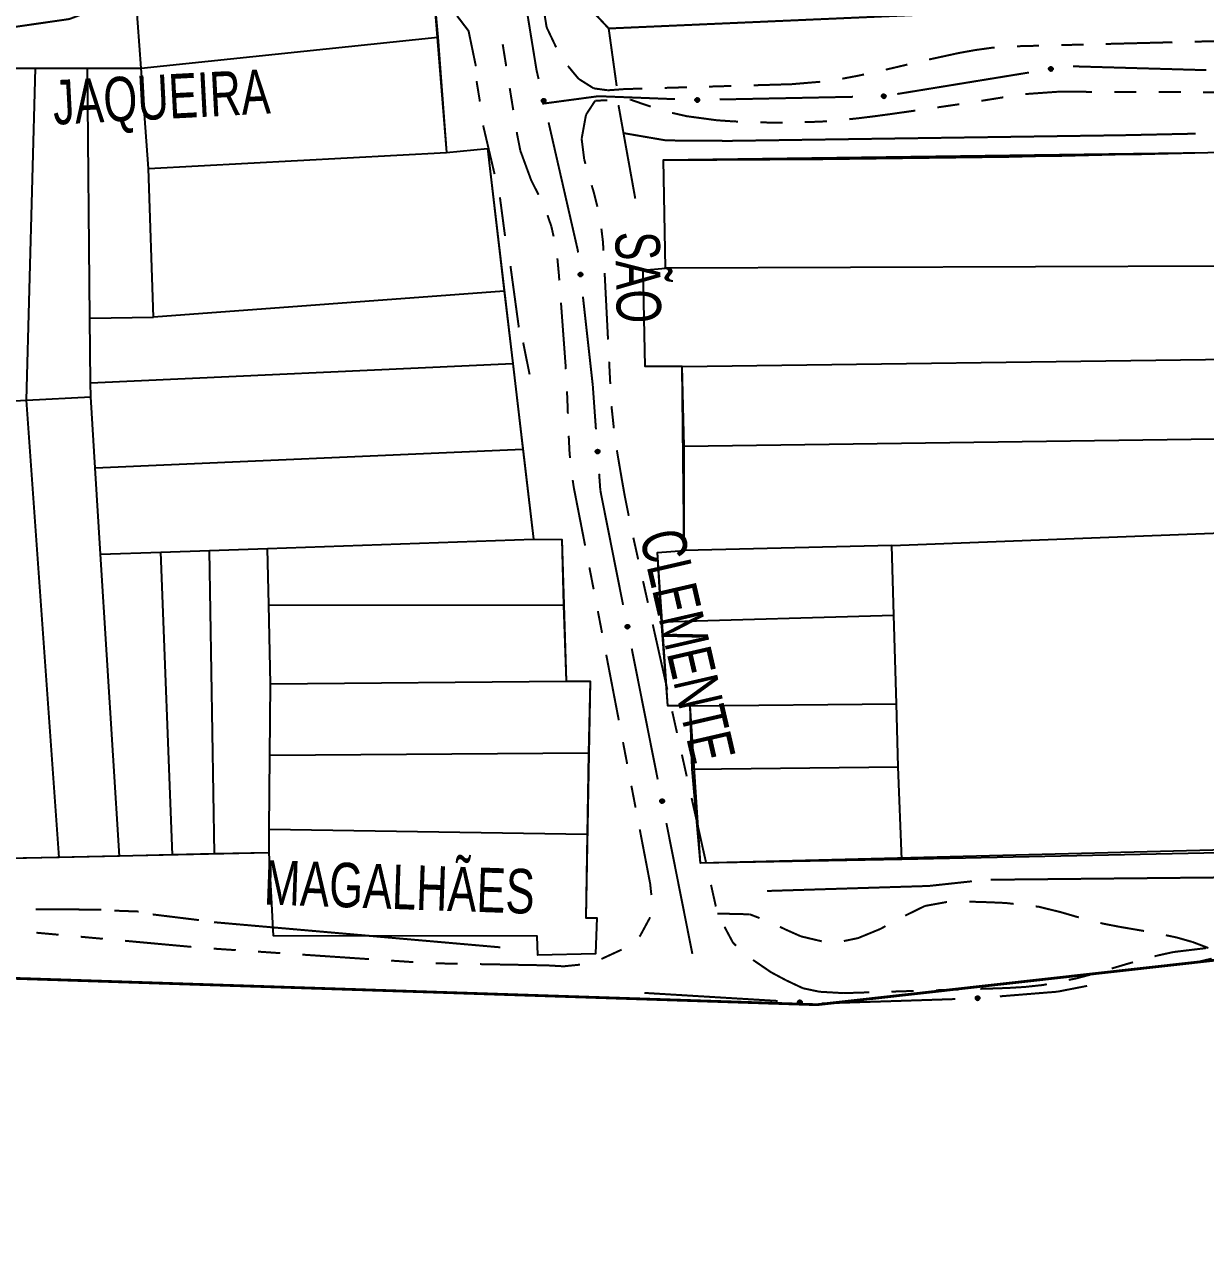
# Model space of a CAD drawing. Extents: x 203614 to 206284, y 4847494 to 4848495.
# Drawn here: x 204149.9 to 204256, y 4847519.5 to 4847630.7 of the extents above; entities that cross this region are included whole.
import ezdxf

# ---------------------------------------------------------------- set-up
doc = ezdxf.new("R2010")
doc.units = 0
doc.header["$LTSCALE"] = 1.5
doc.header["$MEASUREMENT"] = 0
doc.linetypes.add('PHANTOMX2', pattern=[5, 2.5, -0.5, 0.5, -0.5, 0.5, -0.5])
for name, color, linetype in [('CD-MALHA-LOTES', 40, 'CONTINUOUS'), ('HD-VALAS-DRENOS', 170, 'CONTINUOUS'), ('LM-LIM-SETOR-FISCAL', 7, 'CONTINUOUS'), ('RU-QUADRAS', 210, 'CONTINUOUS'), ('SV-CAMINHO-TRILHA', 20, 'CONTINUOUS'), ('SV-EIXO-RUA-N-PAV', 6, 'CONTINUOUS'), ('SV-RUA-NAO-PAV-S-GUIA-C-GUIA', 7, 'PHANTOMX2'), ('SV-TXT-RUA-N-PAV-S-GUIA-C-GUIA', 7, 'CONTINUOUS')]:
    doc.layers.add(name, color=color, linetype=linetype)
doc.styles.add('ARIAL', font='ARIAL.TTF')
doc.linetypes.add('Limite', pattern='A,20,-3,[130,ltypeshp.shx,S=6.35,R=0,X=0,Y=0],-3,20', length=46)

msp = doc.modelspace()

# ---------------------------------------------------------------- linework, layer by layer
at = {"layer": 'CD-MALHA-LOTES', "flags": 128}
for points in [[(204186.45, 4847635.88), (204187.01, 4847629.57)], [(204160.33, 4847626.79), (204159.87, 4847632.89)], [(204160.33, 4847626.79), (204187.01, 4847629.57)], [(204187.01, 4847629.57), (204187.79, 4847619.2)], [(204145.58, 4847626.78), (204150.82, 4847626.78)], [(204150.02, 4847596.91), (204150.82, 4847626.78)], [(204150.82, 4847626.78), (204155.5, 4847626.79)], [(204155.5, 4847626.79), (204160.33, 4847626.79)], [(204155.72, 4847604.3), (204155.5, 4847626.79)], [(204161, 4847617.76), (204160.33, 4847626.79)], [(204161, 4847617.76), (204187.79, 4847619.2)], [(204187.79, 4847619.2), (204191.47, 4847619.56)], [(204191.47, 4847619.56), (204192.98, 4847606.73)], [(204207.31, 4847618.53), (204256.24, 4847619.2)], [(204161.43, 4847604.38), (204161, 4847617.76)], [(204207.49, 4847608.79), (204207.31, 4847618.53)], [(204205.47, 4847608.6), (204207.49, 4847608.79)], [(204257.38, 4847608.96), (204207.49, 4847608.79)], [(204205.66, 4847599.96), (204205.47, 4847608.6)], [(204192.98, 4847606.73), (204161.43, 4847604.38)], [(204192.98, 4847606.73), (204193.75, 4847600.23)], [(204155.72, 4847604.3), (204161.43, 4847604.38)], [(204155.77, 4847598.49), (204155.72, 4847604.3)], [(204155.77, 4847598.49), (204193.75, 4847600.23)], [(204193.75, 4847600.23), (204194.66, 4847592.51)], [(204208.97, 4847599.96), (204205.66, 4847599.96)], [(204208.97, 4847599.96), (204258.3, 4847600.62)], [(204209.15, 4847592.79), (204208.97, 4847599.96)], [(204155.79, 4847597.21), (204155.77, 4847598.49)], [(204145.03, 4847596.65), (204150.02, 4847596.91)], [(204150.02, 4847596.91), (204155.79, 4847597.21)], [(204152.96, 4847555.79), (204150.02, 4847596.91)], [(204156.19, 4847590.82), (204155.79, 4847597.21)], [(204209.15, 4847592.79), (204259.09, 4847593.47)], [(204156.19, 4847590.82), (204194.66, 4847592.51)], [(204194.66, 4847592.51), (204195.62, 4847584.42)], [(204209.15, 4847583.41), (204209.15, 4847592.79)], [(204156.68, 4847583.06), (204156.19, 4847590.82)], [(204171.7, 4847583.58), (204195.62, 4847584.42)], [(204195.62, 4847584.42), (204198.15, 4847584.37)], [(204198.15, 4847584.37), (204198.32, 4847578.48)], [(204227.82, 4847583.83), (204259.86, 4847585.07)], [(204156.68, 4847583.06), (204162.11, 4847583.25)], [(204162.11, 4847583.25), (204166.46, 4847583.4)], [(204163.15, 4847556.02), (204162.11, 4847583.25)], [(204166.46, 4847583.4), (204171.7, 4847583.58)], [(204166.93, 4847556.1), (204166.46, 4847583.4)], [(204171.81, 4847578.5), (204171.7, 4847583.58)], [(204206.76, 4847583.22), (204209.15, 4847583.41)], [(204207.13, 4847576.97), (204206.76, 4847583.22)], [(204227.82, 4847583.83), (204209.15, 4847583.41)], [(204228, 4847577.58), (204227.82, 4847583.83)], [(204158.39, 4847555.91), (204156.68, 4847583.06)], [(204171.81, 4847578.5), (204198.32, 4847578.48)], [(204171.95, 4847571.41), (204171.81, 4847578.5)], [(204198.32, 4847578.48), (204198.56, 4847571.63)], [(204207.13, 4847576.97), (204228, 4847577.58)], [(204228.24, 4847569.59), (204228, 4847577.58)], [(204207.68, 4847569.43), (204207.13, 4847576.97)], [(204171.9, 4847564.96), (204171.95, 4847571.41)], [(204171.95, 4847571.41), (204198.56, 4847571.63)], [(204198.56, 4847571.63), (204200.71, 4847571.63)], [(204200.71, 4847571.63), (204200.57, 4847565.17)], [(204209.7, 4847569.43), (204207.68, 4847569.43)], [(204209.7, 4847569.43), (204228.24, 4847569.59)], [(204209.89, 4847563.73), (204209.7, 4847569.43)], [(204228.41, 4847563.95), (204228.24, 4847569.59)], [(204171.85, 4847558.3), (204171.9, 4847564.96)], [(204200.57, 4847565.17), (204171.9, 4847564.96)], [(204200.57, 4847565.17), (204200.43, 4847557.86)], [(204209.89, 4847563.73), (204228.41, 4847563.95)], [(204210.62, 4847555.27), (204209.89, 4847563.73)], [(204228.72, 4847555.6), (204228.41, 4847563.95)], [(204171.83, 4847556.21), (204171.85, 4847558.3)], [(204200.43, 4847557.86), (204171.85, 4847558.3)], [(204200.43, 4847557.86), (204200.33, 4847550.35)], [(204152.96, 4847555.79), (204148.09, 4847555.69)], [(204158.39, 4847555.91), (204152.96, 4847555.79)], [(204163.15, 4847556.02), (204158.39, 4847555.91)], [(204166.93, 4847556.1), (204163.15, 4847556.02)], [(204171.83, 4847556.21), (204166.93, 4847556.1)], [(204172.23, 4847548.73), (204171.83, 4847556.21)], [(204228.72, 4847555.6), (204210.62, 4847555.27)], [(204261.61, 4847556.3), (204228.72, 4847555.6)], [(204200.33, 4847550.35), (204201.3, 4847550.35)], [(204201.3, 4847550.35), (204201.19, 4847547.12)], [(204195.93, 4847548.71), (204172.23, 4847548.73)], [(204196.01, 4847547.01), (204195.93, 4847548.71)], [(204201.19, 4847547.12), (204196.01, 4847547.01)]]:
    msp.add_lwpolyline(points, dxfattribs=at)
at = {"layer": 'HD-VALAS-DRENOS', "const_width": 0.18, "flags": 128}
for points in [[(204202.37, 4847630.35), (204200.86, 4847631.97), (204200.35, 4847633.53)], [(204239.73, 4847631.99), (204202.37, 4847630.35), (204203.09, 4847625.17)], [(204190.43, 4847626.95), (204189.77, 4847630.13), (204188.74, 4847631.48)], [(204190.79, 4847623.78), (204190.49, 4847625.62)], [(204203.25, 4847623.46), (204204.76, 4847615.05)], [(204192.11, 4847617.25), (204191.08, 4847621.63)], [(204255.16, 4847620.89), (204248.67, 4847620.75), (204213.2, 4847620.24), (204207.54, 4847620.28), (204203.7, 4847620.94)], [(204193.05, 4847611.68), (204192.59, 4847615.17)], [(204194.29, 4847603.46), (204193.54, 4847608.98)], [(204195.26, 4847599.23), (204194.68, 4847602.1)], [(204276.34, 4847554.24), (204268.49, 4847554.1), (204236.71, 4847553.78)], [(204235.03, 4847553.64), (204231.15, 4847553.22), (204216.62, 4847552.77)], [(204150.83, 4847551.11), (204156.74, 4847551.1)], [(204157.92, 4847551), (204160.1, 4847550.92)], [(204161.36, 4847550.66), (204165.52, 4847550.15)], [(204166.87, 4847549.96), (204192.62, 4847547.7)]]:
    msp.add_lwpolyline(points, dxfattribs=at)
at = {"layer": 'LM-LIM-SETOR-FISCAL', "linetype": 'Limite', "ltscale": 0.1, "const_width": 0.25}
msp.add_lwpolyline([(203614.41, 4848259.31), (203616.108988, 4847999.745013), (203622.795286, 4847975.92471), (203627.32, 4847587.17), (203711.22, 4847527.29), (203768.018456, 4847519.600845), (203780.140347, 4847567.972109), (203895, 4847552.65), (203896.209966, 4847543.60772), (203966.249059, 4847540.902424), (203966.717378, 4847550.891452), (204221.1, 4847542.54), (204302.25, 4847551.62)], dxfattribs=at)
at = {"layer": 'RU-QUADRAS', "color": 6, "linetype": 'Continuous'}
for points in [[(204186.45, 4847635.88), (204187.79, 4847619.2), (204191.47, 4847619.56), (204195.62, 4847584.42), (204198.15, 4847584.37), (204198.56, 4847571.63), (204200.71, 4847571.63), (204200.33, 4847550.35), (204201.3, 4847550.35), (204201.19, 4847547.12), (204196.01, 4847547.01), (204195.93, 4847548.71), (204172.23, 4847548.73), (204171.83, 4847556.21), (204140.46, 4847555.52)], [(204140.39, 4847626.78), (204160.33, 4847626.79), (204159.87, 4847632.89)]]:
    msp.add_lwpolyline(points, dxfattribs=at)
msp.add_lwpolyline([(204281.52, 4847557.07), (204210.62, 4847555.27), (204209.7, 4847569.43), (204207.68, 4847569.43), (204206.76, 4847583.22), (204209.15, 4847583.41), (204208.97, 4847599.96), (204205.66, 4847599.96), (204205.47, 4847608.6), (204207.49, 4847608.79), (204207.31, 4847618.53, 0.0093421211), (204283.72, 4847620.09)], format="xyb", dxfattribs=at)
at = {"layer": 'SV-CAMINHO-TRILHA', "const_width": 0.18, "flags": 128}
for points in [[(204230.8, 4847551.42), (204229.028474, 4847550.546756)], [(204230.824542, 4847551.424443), (204230.8, 4847551.42)], [(204232.792539, 4847551.780796), (204230.824542, 4847551.424443)], [(204236.579744, 4847551.755287), (204234.791332, 4847551.810687)], [(204236.790269, 4847551.745988), (204236.579744, 4847551.755287)], [(204238.090217, 4847551.688553), (204236.790269, 4847551.745988)], [(204238.784473, 4847551.609142), (204238.090217, 4847551.688553)], [(204241.05, 4847551.35), (204240.771517, 4847551.381854)], [(204241.748852, 4847551.178026), (204241.05, 4847551.35)], [(204243.035045, 4847550.861516), (204241.748852, 4847551.178026)], [(204243.683336, 4847550.671958), (204243.035045, 4847550.861516)], [(204212.15, 4847550.74), (204212.1501, 4847550.7401)], [(204212.995983, 4847550.719434), (204212.15, 4847550.74)], [(204215.060752, 4847550.66923), (204212.995983, 4847550.719434)], [(204215.933508, 4847550.334846), (204215.060752, 4847550.66923)], [(204244.479072, 4847550.439287), (204243.683336, 4847550.671958)], [(204244.644596, 4847550.396577), (204244.479072, 4847550.439287)], [(204246.84953, 4847549.827622), (204246.581163, 4847549.89687)], [(204247.559249, 4847549.690509), (204246.84953, 4847549.827622)], [(204248.32283, 4847549.542991), (204247.559249, 4847549.690509)], [(204218.290717, 4847549.294278), (204217.769556, 4847549.546296)], [(204218.675791, 4847549.12385), (204218.290717, 4847549.294278)], [(204219.66847, 4847548.684505), (204218.675791, 4847549.12385)], [(204220.558204, 4847548.473369), (204219.66847, 4847548.684505)], [(204225.439181, 4847548.794762), (204224.804433, 4847548.534356)], [(204226.816623, 4847549.359859), (204225.439181, 4847548.794762)], [(204227.261523, 4847549.611526), (204226.816623, 4847549.359859)], [(204248.541983, 4847549.505715), (204248.32283, 4847549.542991)], [(204250.513664, 4847549.170348), (204248.541983, 4847549.505715)], [(204253.440971, 4847548.588738), (204252.476841, 4847548.790071)], [(204253.455467, 4847548.584608), (204253.440971, 4847548.588738)], [(204254.883924, 4847548.177604), (204253.455467, 4847548.584608)], [(204221.531184, 4847548.242479), (204220.558204, 4847548.473369)], [(204224.804433, 4847548.534356), (204223.518493, 4847548.264683)], [(204255.365106, 4847547.994926), (204254.883924, 4847548.177604)], [(204256.3, 4847547.64), (204255.365106, 4847547.994926)]]:
    msp.add_lwpolyline(points, dxfattribs=at)
at = {"layer": 'SV-EIXO-RUA-N-PAV', "const_width": 0.18, "flags": 128}
for points in [[(204194.088227, 4847637.63597), (204195.854195, 4847626.778652)], [(204195.854195, 4847626.778652), (204195.88, 4847626.62)], [(204195.88, 4847626.62), (204196.068172, 4847625.802104)], [(204244.115524, 4847626.946891), (204256.110559, 4847626.601709)], [(204228.318531, 4847624.457162), (204240.161958, 4847626.389323)], [(204196.39, 4847623.58), (204201.345452, 4847624.245951)], [(204201.345452, 4847624.245951), (204201.45, 4847624.26)], [(204201.45, 4847624.26), (204208.339349, 4847623.993212)], [(204212.337505, 4847623.96245), (204224.335071, 4847624.204111)], [(204196.964507, 4847621.903825), (204199.414102, 4847611.180043)], [(204199.414102, 4847611.180043), (204199.59, 4847610.41)], [(204199.59, 4847610.41), (204199.613204, 4847610.201163)], [(204200.05493, 4847606.225628), (204200.938382, 4847598.274558)], [(204200.938382, 4847598.274558), (204200.94, 4847598.26)], [(204200.94, 4847598.26), (204201.225736, 4847594.284904)], [(204201.512523, 4847590.295198), (204201.584219, 4847589.297772)], [(204201.584219, 4847589.297772), (204201.62, 4847588.8)], [(204201.62, 4847588.8), (204203.664624, 4847578.500032)], [(204204.443458, 4847574.576588), (204206.779961, 4847562.806254)], [(204207.558796, 4847558.882809), (204209.895299, 4847547.112476)], [(204255.618866, 4847546.455351), (204256.592697, 4847546.682624)], [(204244.494331, 4847544.056149), (204245.397195, 4847544.232285)], [(204205.588375, 4847543.600169), (204217.56663, 4847542.878074)], [(204221.559651, 4847542.656817), (204233.553312, 4847543.046787)], [(204237.544734, 4847543.290756), (204242.528408, 4847543.69448)], [(204242.528408, 4847543.69448), (204242.72, 4847543.71)], [(204242.72, 4847543.71), (204244.494331, 4847544.056149)]]:
    msp.add_lwpolyline(points, dxfattribs=at)
at = {"layer": 'SV-EIXO-RUA-N-PAV', "flags": 128}
for points in [[(204241.976332, 4847626.796859), (204242.00433, 4847626.836961), (204242.036594, 4847626.865701), (204242.070403, 4847626.881926), (204242.104017, 4847626.888474), (204242.13916, 4847626.891299), (204242.175221, 4847626.886331), (204242.214023, 4847626.871951), (204242.254447, 4847626.844147), (204242.281716, 4847626.809161), (204242.299396, 4847626.776866), (204242.308242, 4847626.742208), (204242.310415, 4847626.708022), (204242.304015, 4847626.670735), (204242.289058, 4847626.631556), (204242.260117, 4847626.591584), (204242.228293, 4847626.563625), (204242.19518, 4847626.54879), (204242.160281, 4847626.540118), (204242.124368, 4847626.537663), (204242.088998, 4847626.542745), (204242.049577, 4847626.557875), (204242.010504, 4847626.586963), (204241.982256, 4847626.618385), (204241.96696, 4847626.651281), (204241.959195, 4847626.685832), (204241.955933, 4847626.721046), (204241.959418, 4847626.757503), (204241.976332, 4847626.796859)], [(204226.95047, 4847624.34551), (204226.978468, 4847624.385611), (204227.010732, 4847624.414351), (204227.04454, 4847624.430576), (204227.078155, 4847624.437124), (204227.113298, 4847624.43995), (204227.149359, 4847624.434981), (204227.18816, 4847624.420601), (204227.228585, 4847624.392797), (204227.255854, 4847624.357811), (204227.273534, 4847624.325517), (204227.28238, 4847624.290859), (204227.284553, 4847624.256672), (204227.278153, 4847624.219385), (204227.263196, 4847624.180206), (204227.234255, 4847624.140235), (204227.202431, 4847624.112276), (204227.169318, 4847624.09744), (204227.134419, 4847624.088768), (204227.098505, 4847624.086314), (204227.063136, 4847624.091395), (204227.023715, 4847624.106525), (204226.984642, 4847624.135613), (204226.956394, 4847624.167035), (204226.941098, 4847624.199931), (204226.933333, 4847624.234482), (204226.930071, 4847624.269696), (204226.933556, 4847624.306153), (204226.95047, 4847624.34551)], [(204196.591657, 4847624.017726), (204196.633478, 4847623.992367), (204196.664235, 4847623.962021), (204196.682603, 4847623.929327), (204196.691301, 4847623.896204), (204196.696382, 4847623.861315), (204196.693745, 4847623.825009), (204196.681893, 4847623.785362), (204196.656749, 4847623.743232), (204196.623591, 4847623.713768), (204196.592501, 4847623.694045), (204196.558485, 4847623.682987), (204196.524509, 4847623.678618), (204196.486888, 4847623.682604), (204196.446827, 4847623.695008), (204196.405075, 4847623.721316), (204196.375126, 4847623.751274), (204196.35819, 4847623.783364), (204196.347289, 4847623.817632), (204196.342528, 4847623.853313), (204196.345322, 4847623.888936), (204196.357883, 4847623.929249), (204196.384396, 4847623.970114), (204196.413934, 4847624.000326), (204196.445777, 4847624.017708), (204196.479756, 4847624.02768), (204196.514687, 4847624.033203), (204196.551293, 4847624.032072), (204196.591657, 4847624.017726)], [(204210.192042, 4847624.029338), (204210.225419, 4847624.065088), (204210.261415, 4847624.088987), (204210.297175, 4847624.10028), (204210.331377, 4847624.102019), (204210.366567, 4847624.099857), (204210.401566, 4847624.08985), (204210.43795, 4847624.070139), (204210.474047, 4847624.036909), (204210.496106, 4847623.998425), (204210.509053, 4847623.963959), (204210.51292, 4847623.9284), (204210.510247, 4847623.894249), (204210.49865, 4847623.858238), (204210.478314, 4847623.821561), (204210.444022, 4847623.786073), (204210.408572, 4847623.762885), (204210.373696, 4847623.75287), (204210.337923, 4847623.749209), (204210.302022, 4847623.751847), (204210.267724, 4847623.761868), (204210.230833, 4847623.782409), (204210.196255, 4847623.81672), (204210.172723, 4847623.851813), (204210.162222, 4847623.886539), (204210.15941, 4847623.921839), (204210.161149, 4847623.957162), (204210.169744, 4847623.992762), (204210.192042, 4847624.029338)], [(204199.927608, 4847608.368354), (204199.966228, 4847608.338345), (204199.993283, 4847608.304657), (204200.007762, 4847608.270064), (204200.012586, 4847608.236159), (204200.013614, 4847608.200917), (204200.006811, 4847608.165157), (204199.99047, 4847608.12714), (204199.960639, 4847608.088188), (204199.924307, 4847608.06274), (204199.891152, 4847608.046731), (204199.856088, 4847608.039665), (204199.821835, 4847608.03924), (204199.784923, 4847608.047535), (204199.746558, 4847608.064471), (204199.708116, 4847608.095415), (204199.681818, 4847608.128624), (204199.668692, 4847608.162452), (204199.661812, 4847608.197748), (204199.661194, 4847608.23374), (204199.668074, 4847608.268804), (204199.685196, 4847608.307401), (204199.716241, 4847608.344939), (204199.749063, 4847608.371546), (204199.782697, 4847608.385144), (204199.817599, 4847608.391135), (204199.852934, 4847608.392596), (204199.889165, 4847608.387254), (204199.927608, 4847608.368354)], [(204201.468625, 4847592.441254), (204201.506049, 4847592.409766), (204201.531774, 4847592.375052), (204201.544897, 4847592.339922), (204201.548398, 4847592.305855), (204201.548055, 4847592.2706), (204201.539867, 4847592.235132), (204201.522059, 4847592.197779), (204201.490736, 4847592.160016), (204201.453442, 4847592.136), (204201.41969, 4847592.121292), (204201.384377, 4847592.115596), (204201.350134, 4847592.116503), (204201.313573, 4847592.126227), (204201.275895, 4847592.144643), (204201.238686, 4847592.177059), (204201.213699, 4847592.211265), (204201.201898, 4847592.245577), (204201.196396, 4847592.281114), (204201.197178, 4847592.317103), (204201.205416, 4847592.351873), (204201.224027, 4847592.389775), (204201.256508, 4847592.426077), (204201.29034, 4847592.451388), (204201.324477, 4847592.463667), (204201.359586, 4847592.468296), (204201.394951, 4847592.468382), (204201.430947, 4847592.461635), (204201.468625, 4847592.441254)], [(204204.134039, 4847576.700674), (204204.175075, 4847576.674065), (204204.204903, 4847576.642804), (204204.222276, 4847576.609571), (204204.229971, 4847576.576201), (204204.233998, 4847576.541174), (204204.230267, 4847576.504965), (204204.217224, 4847576.465694), (204204.19082, 4847576.424341), (204204.156788, 4847576.39589), (204204.125118, 4847576.377115), (204204.090783, 4847576.367087), (204204.056692, 4847576.363746), (204204.019207, 4847576.368865), (204203.979539, 4847576.382472), (204203.9386, 4847576.410028), (204203.909568, 4847576.440875), (204203.893608, 4847576.473462), (204203.883746, 4847576.508043), (204203.880063, 4847576.543851), (204203.88393, 4847576.579374), (204203.897702, 4847576.61929), (204203.925435, 4847576.659336), (204203.955872, 4847576.688643), (204203.988225, 4847576.705057), (204204.02249, 4847576.714), (204204.057571, 4847576.718466), (204204.094126, 4847576.716231), (204204.134039, 4847576.700674)], [(204207.249376, 4847561.006896), (204207.290413, 4847560.980287), (204207.32024, 4847560.949026), (204207.337614, 4847560.915793), (204207.345308, 4847560.882423), (204207.349335, 4847560.847396), (204207.345604, 4847560.811187), (204207.332561, 4847560.771916), (204207.306157, 4847560.730563), (204207.272126, 4847560.702112), (204207.240455, 4847560.683336), (204207.206121, 4847560.673309), (204207.172029, 4847560.669967), (204207.134545, 4847560.675087), (204207.094876, 4847560.688693), (204207.053937, 4847560.71625), (204207.024905, 4847560.747097), (204207.008945, 4847560.779683), (204206.999083, 4847560.814265), (204206.9954, 4847560.850073), (204206.999268, 4847560.885596), (204207.013039, 4847560.925512), (204207.040773, 4847560.965558), (204207.071209, 4847560.994865), (204207.103562, 4847561.011279), (204207.137827, 4847561.020221), (204207.172909, 4847561.024688), (204207.209464, 4847561.022452), (204207.249376, 4847561.006896)], [(204235.399164, 4847543.227385), (204235.430311, 4847543.265094), (204235.464791, 4847543.291133), (204235.4998, 4847543.304573), (204235.533834, 4847543.308384), (204235.569091, 4847543.308361), (204235.604632, 4847543.300495), (204235.642145, 4847543.283027), (204235.680191, 4847543.252047), (204235.704544, 4847543.214973), (204235.719557, 4847543.181355), (204235.725574, 4847543.146096), (204235.724977, 4847543.111846), (204235.715586, 4847543.075198), (204235.697512, 4847543.037355), (204235.665436, 4847542.999853), (204235.631457, 4847542.974556), (204235.597254, 4847542.962445), (204235.561768, 4847542.956621), (204235.525774, 4847542.957076), (204235.49093, 4847542.964998), (204235.452861, 4847542.983264), (204235.416266, 4847543.015414), (204235.390649, 4847543.049015), (204235.378061, 4847543.08304), (204235.373113, 4847543.118105), (204235.372706, 4847543.153468), (204235.379126, 4847543.189524), (204235.399164, 4847543.227385)], [(204219.426209, 4847542.876252), (204219.462348, 4847542.909207), (204219.500146, 4847542.930141), (204219.536697, 4847542.938526), (204219.570928, 4847542.937515), (204219.605832, 4847542.932535), (204219.639914, 4847542.919751), (204219.674599, 4847542.897183), (204219.707912, 4847542.861163), (204219.726811, 4847542.821033), (204219.73695, 4847542.785639), (204219.73795, 4847542.749884), (204219.732545, 4847542.716058), (204219.718095, 4847542.681094), (204219.694881, 4847542.646168), (204219.657851, 4847542.613547), (204219.620654, 4847542.593279), (204219.585087, 4847542.586096), (204219.549135, 4847542.585318), (204219.513562, 4847542.590828), (204219.480179, 4847542.60357), (204219.445055, 4847542.627006), (204219.413343, 4847542.663982), (204219.392704, 4847542.70085), (204219.385024, 4847542.736307), (204219.385055, 4847542.771719), (204219.389623, 4847542.806788), (204219.401048, 4847542.841583), (204219.426209, 4847542.876252)]]:
    msp.add_lwpolyline(points, close=True, dxfattribs=at)
for points in [[(204241.955933, 4847626.721046), (204242.281716, 4847626.809161)], [(204241.959195, 4847626.685832), (204242.299396, 4847626.776866)], [(204241.959418, 4847626.757503), (204242.254447, 4847626.844147)], [(204241.961126, 4847626.70513), (204242.285359, 4847626.793972)], [(204241.962367, 4847626.739896), (204242.263486, 4847626.826351)], [(204241.965711, 4847626.668549), (204242.302505, 4847626.756675)], [(204241.96696, 4847626.651281), (204242.308242, 4847626.742208)], [(204241.968994, 4847626.775542), (204242.231059, 4847626.855625)], [(204241.976332, 4847626.796859), (204242.214023, 4847626.871951)], [(204241.978157, 4847626.634632), (204242.306431, 4847626.724134)], [(204241.982256, 4847626.618385), (204242.310415, 4847626.708022)], [(204241.992471, 4847626.818083), (204242.187391, 4847626.877534)], [(204241.998683, 4847626.602035), (204242.302716, 4847626.687582)], [(204242.00433, 4847626.836961), (204242.175221, 4847626.886331)], [(204242.010504, 4847626.586963), (204242.304015, 4847626.670735)], [(204242.022652, 4847626.853423), (204242.148613, 4847626.886416)], [(204242.033584, 4847626.574547), (204242.293615, 4847626.65015)], [(204242.036594, 4847626.865701), (204242.13916, 4847626.891299)], [(204242.049577, 4847626.557875), (204242.289058, 4847626.631556)], [(204242.07434, 4847626.553545), (204242.267006, 4847626.609863)], [(204242.088998, 4847626.542745), (204242.260117, 4847626.591584)], [(204242.110864, 4847626.54153), (204242.237952, 4847626.576089)], [(204242.124368, 4847626.537663), (204242.228293, 4847626.563625)], [(204226.930071, 4847624.269696), (204227.255854, 4847624.357811)], [(204226.933333, 4847624.234482), (204227.273534, 4847624.325517)], [(204226.933556, 4847624.306153), (204227.228585, 4847624.392797)], [(204226.935263, 4847624.25378), (204227.259497, 4847624.342623)], [(204226.936504, 4847624.288547), (204227.237624, 4847624.375001)], [(204226.939849, 4847624.217199), (204227.276642, 4847624.305326)], [(204226.941098, 4847624.199931), (204227.28238, 4847624.290859)], [(204226.943132, 4847624.324192), (204227.205197, 4847624.404275)], [(204226.95047, 4847624.34551), (204227.18816, 4847624.420601)], [(204226.952295, 4847624.183283), (204227.280569, 4847624.272785)], [(204226.966608, 4847624.366733), (204227.161528, 4847624.426184)], [(204226.978468, 4847624.385611), (204227.149359, 4847624.434981)], [(204226.996789, 4847624.402074), (204227.12275, 4847624.435066)], [(204227.010732, 4847624.414351), (204227.113298, 4847624.43995)], [(204196.342528, 4847623.853313), (204196.375126, 4847623.751274)], [(204196.345322, 4847623.888936), (204196.405075, 4847623.721316)], [(204196.345517, 4847623.867038), (204196.388185, 4847623.742438)], [(204196.355156, 4847623.90426), (204196.423759, 4847623.715618)], [(204196.357883, 4847623.929249), (204196.446827, 4847623.695008)], [(204196.373491, 4847623.946282), (204196.465676, 4847623.691658)], [(204196.384396, 4847623.970114), (204196.486888, 4847623.682604)], [(204196.398675, 4847623.98288), (204196.503616, 4847623.684985)], [(204196.413934, 4847624.000326), (204196.524509, 4847623.678618)], [(204196.429884, 4847624.005462), (204196.540332, 4847623.683631)], [(204196.445777, 4847624.017708), (204196.558485, 4847623.682987)], [(204196.462929, 4847624.020066), (204196.572552, 4847623.689644)], [(204196.479756, 4847624.02768), (204196.592501, 4847623.694045)], [(204196.499139, 4847624.026996), (204196.608669, 4847623.709154)], [(204196.514687, 4847624.033203), (204196.623591, 4847623.713768)], [(204196.533913, 4847624.027996), (204196.639572, 4847623.733066)], [(204196.551293, 4847624.032072), (204196.656749, 4847623.743232)], [(204196.569911, 4847624.023676), (204196.666697, 4847623.76731)], [(204196.591657, 4847624.017726), (204196.681893, 4847623.785362)], [(204196.613876, 4847624.002988), (204196.685751, 4847623.812299)], [(204196.633478, 4847623.992367), (204196.693745, 4847623.825009)], [(204196.651085, 4847623.975144), (204196.692118, 4847623.851568)], [(204196.664235, 4847623.962021), (204196.696382, 4847623.861315)], [(204210.15941, 4847623.921839), (204210.509053, 4847623.963959)], [(204210.161149, 4847623.957162), (204210.496106, 4847623.998425)], [(204210.162222, 4847623.886539), (204210.51292, 4847623.9284)], [(204210.163422, 4847623.90381), (204210.509281, 4847623.943532)], [(204210.164044, 4847623.940672), (204210.49757, 4847623.982875)], [(204210.169744, 4847623.992762), (204210.474047, 4847624.036909)], [(204210.170179, 4847623.974916), (204210.480485, 4847624.018016)], [(204210.170958, 4847623.868477), (204210.508576, 4847623.910762)], [(204210.172723, 4847623.851813), (204210.510247, 4847623.894249)], [(204210.18177, 4847624.009269), (204210.452513, 4847624.051572)], [(204210.186679, 4847623.833309), (204210.499741, 4847623.875099)], [(204210.192042, 4847624.029338), (204210.43795, 4847624.070139)], [(204210.196255, 4847623.81672), (204210.49865, 4847623.858238)], [(204210.211014, 4847624.048072), (204210.412373, 4847624.079424)], [(204210.217352, 4847623.801171), (204210.485449, 4847623.839327)], [(204210.225419, 4847624.065088), (204210.401566, 4847624.08985)], [(204210.230833, 4847623.782409), (204210.478314, 4847623.821561)], [(204210.24588, 4847624.0788), (204210.375236, 4847624.093689)], [(204210.254736, 4847623.774629), (204210.453421, 4847623.803197)], [(204210.261415, 4847624.088987), (204210.366567, 4847624.099857)], [(204210.267724, 4847623.761868), (204210.444022, 4847623.786073)], [(204210.289199, 4847623.75758), (204210.419892, 4847623.773861)], [(204210.302022, 4847623.751847), (204210.408572, 4847623.762885)], [(204226.956394, 4847624.167035), (204227.284553, 4847624.256672)], [(204226.972821, 4847624.150685), (204227.276854, 4847624.236232)], [(204226.984642, 4847624.135613), (204227.278153, 4847624.219385)], [(204227.007722, 4847624.123197), (204227.267752, 4847624.198801)], [(204227.023715, 4847624.106525), (204227.263196, 4847624.180206)], [(204227.048477, 4847624.102195), (204227.241144, 4847624.158513)], [(204227.063136, 4847624.091395), (204227.234255, 4847624.140235)], [(204227.085001, 4847624.09018), (204227.212089, 4847624.124739)], [(204227.098505, 4847624.086314), (204227.202431, 4847624.112276)], [(204199.661194, 4847608.23374), (204199.681818, 4847608.128624)], [(204199.665745, 4847608.247029), (204199.693772, 4847608.118343)], [(204199.668074, 4847608.268804), (204199.708116, 4847608.095415)], [(204199.679608, 4847608.282892), (204199.726019, 4847608.087603)], [(204199.685196, 4847608.307401), (204199.746558, 4847608.064471)], [(204199.702663, 4847608.322523), (204199.764896, 4847608.058972)], [(204199.716241, 4847608.344939), (204199.784923, 4847608.047535)], [(204199.731896, 4847608.355975), (204199.801814, 4847608.047972)], [(204199.749063, 4847608.371546), (204199.821835, 4847608.03924)], [(204199.765499, 4847608.374811), (204199.83813, 4847608.042397)], [(204199.782697, 4847608.385144), (204199.856088, 4847608.039665)], [(204199.800006, 4847608.385509), (204199.870829, 4847608.044657)], [(204199.817599, 4847608.391135), (204199.891152, 4847608.046731)], [(204199.836773, 4847608.388222), (204199.908952, 4847608.059876)], [(204199.852934, 4847608.392596), (204199.924307, 4847608.06274)], [(204199.871431, 4847608.385208), (204199.942405, 4847608.080068)], [(204199.889165, 4847608.387254), (204199.960639, 4847608.088188)], [(204199.906692, 4847608.37677), (204199.973295, 4847608.110959)], [(204199.927608, 4847608.368354), (204199.99047, 4847608.12714)], [(204199.94798, 4847608.351153), (204199.997405, 4847608.153453)], [(204199.966228, 4847608.338345), (204200.006811, 4847608.165157)], [(204199.981734, 4847608.319207), (204200.008254, 4847608.191727)], [(204199.993283, 4847608.304657), (204200.013614, 4847608.200917)], [(204201.197178, 4847592.317103), (204201.213699, 4847592.211265)], [(204201.202242, 4847592.330205), (204201.225244, 4847592.200526)], [(204201.205416, 4847592.351873), (204201.238686, 4847592.177059)], [(204201.21749, 4847592.365502), (204201.256271, 4847592.168555)], [(204201.224027, 4847592.389775), (204201.275895, 4847592.144643)], [(204201.242068, 4847592.404206), (204201.294005, 4847592.138435)], [(204201.256508, 4847592.426077), (204201.313573, 4847592.126227)], [(204201.27258, 4847592.436496), (204201.330468, 4847592.126007)], [(204201.29034, 4847592.451388), (204201.350134, 4847592.116503)], [(204201.30689, 4847592.454011), (204201.366539, 4847592.119024)], [(204201.324477, 4847592.463667), (204201.384377, 4847592.115596)], [(204201.341788, 4847592.463359), (204201.399301, 4847592.120011)], [(204201.359586, 4847592.468296), (204201.41969, 4847592.121292)], [(204201.378633, 4847592.46464), (204201.437988, 4847592.133736)], [(204201.394951, 4847592.468382), (204201.453442, 4847592.136)], [(204201.413147, 4847592.460281), (204201.4722, 4847592.152612)], [(204201.430947, 4847592.461635), (204201.490736, 4847592.160016)], [(204201.448053, 4847592.450477), (204201.504269, 4847592.182278)], [(204201.468625, 4847592.441254), (204201.522059, 4847592.197779)], [(204201.488313, 4847592.423274), (204201.530013, 4847592.223801)], [(204201.506049, 4847592.409766), (204201.539867, 4847592.235132)], [(204201.520799, 4847592.39004), (204201.542342, 4847592.261625)], [(204201.531774, 4847592.375052), (204201.548055, 4847592.2706)], [(204203.880063, 4847576.543851), (204203.909568, 4847576.440875)], [(204203.883465, 4847576.55748), (204203.922355, 4847576.43165)], [(204203.88393, 4847576.579374), (204203.9386, 4847576.410028)], [(204203.894222, 4847576.594394), (204203.957103, 4847576.403769)], [(204203.897702, 4847576.61929), (204203.979539, 4847576.382472)], [(204203.913817, 4847576.635845), (204203.998278, 4847576.378555)], [(204203.925435, 4847576.659336), (204204.019207, 4847576.368865)], [(204203.940094, 4847576.671666), (204204.036, 4847576.37074)], [(204203.955872, 4847576.688643), (204204.056692, 4847576.363746)], [(204203.97197, 4847576.693296), (204204.072658, 4847576.368279)], [(204203.988225, 4847576.705057), (204204.090783, 4847576.367087)], [(204204.00544, 4847576.706896), (204204.105045, 4847576.373317)], [(204204.02249, 4847576.714), (204204.125118, 4847576.377115)], [(204204.041842, 4847576.712731), (204204.141734, 4847576.391729)], [(204204.057571, 4847576.718466), (204204.156788, 4847576.39589)], [(204204.076631, 4847576.712681), (204204.173344, 4847576.414698)], [(204204.094126, 4847576.716231), (204204.19082, 4847576.424341)], [(204204.112482, 4847576.707278), (204204.201491, 4847576.448108)], [(204204.134039, 4847576.700674), (204204.217224, 4847576.465694)], [(204204.155803, 4847576.685272), (204204.221892, 4847576.492501)], [(204204.175075, 4847576.674065), (204204.230267, 4847576.504965)], [(204204.192156, 4847576.656318), (204204.229441, 4847576.531561)], [(204204.204903, 4847576.642804), (204204.233998, 4847576.541174)], [(204206.999268, 4847560.885596), (204207.053937, 4847560.71625)], [(204207.00956, 4847560.900616), (204207.072441, 4847560.709991)], [(204207.013039, 4847560.925512), (204207.094876, 4847560.688693)], [(204207.029154, 4847560.942066), (204207.113616, 4847560.684777)], [(204207.040773, 4847560.965558), (204207.134545, 4847560.675087)], [(204207.055431, 4847560.977888), (204207.151337, 4847560.676962)], [(204207.071209, 4847560.994865), (204207.172029, 4847560.669967)], [(204207.087307, 4847560.999518), (204207.187995, 4847560.674501)], [(204207.103562, 4847561.011279), (204207.206121, 4847560.673309)], [(204207.120777, 4847561.013118), (204207.220383, 4847560.679539)], [(204207.137827, 4847561.020221), (204207.240455, 4847560.683336)], [(204207.15718, 4847561.018953), (204207.257071, 4847560.697951)], [(204207.172909, 4847561.024688), (204207.272126, 4847560.702112)], [(204207.191968, 4847561.018903), (204207.288681, 4847560.72092)], [(204207.209464, 4847561.022452), (204207.306157, 4847560.730563)], [(204207.22782, 4847561.013499), (204207.316828, 4847560.75433)], [(204207.249376, 4847561.006896), (204207.332561, 4847560.771916)], [(204207.27114, 4847560.991494), (204207.33723, 4847560.798723)], [(204207.290413, 4847560.980287), (204207.345604, 4847560.811187)], [(204207.307493, 4847560.96254), (204207.344779, 4847560.837783)], [(204207.32024, 4847560.949026), (204207.349335, 4847560.847396)], [(204206.9954, 4847560.850073), (204207.024905, 4847560.747097)], [(204206.998802, 4847560.863702), (204207.037692, 4847560.737871)], [(204235.372706, 4847543.153468), (204235.704544, 4847543.214973)], [(204235.373113, 4847543.118105), (204235.719557, 4847543.181355)], [(204235.376596, 4847543.137184), (204235.706948, 4847543.19954)], [(204235.378061, 4847543.08304), (204235.725574, 4847543.146096)], [(204235.378211, 4847543.100352), (204235.721024, 4847543.160979)], [(204235.379126, 4847543.189524), (204235.680191, 4847543.252047)], [(204235.380642, 4847543.171737), (204235.687763, 4847543.233579)], [(204235.387876, 4847543.065541), (204235.722308, 4847543.128227)], [(204235.390128, 4847543.20673), (204235.657807, 4847543.265377)], [(204235.390649, 4847543.049015), (204235.724977, 4847543.111846)], [(204235.399164, 4847543.227385), (204235.642145, 4847543.283027)], [(204235.405701, 4847543.031392), (204235.715652, 4847543.092094)], [(204235.416965, 4847543.247236), (204235.616051, 4847543.290744)], [(204235.430311, 4847543.265094), (204235.604632, 4847543.300495)], [(204235.449903, 4847543.280022), (204235.578117, 4847543.30273)], [(204235.464791, 4847543.291133), (204235.569091, 4847543.308361)], [(204219.385024, 4847542.736307), (204219.73795, 4847542.749884)], [(204219.385055, 4847542.771719), (204219.73695, 4847542.785639)], [(204219.387606, 4847542.753426), (204219.735538, 4847542.765259)], [(204219.389623, 4847542.806788), (204219.726811, 4847542.821033)], [(204219.391185, 4847542.790119), (204219.727022, 4847542.805416)], [(204219.392282, 4847542.717602), (204219.732205, 4847542.732652)], [(204219.392704, 4847542.70085), (204219.732545, 4847542.716058)], [(204219.400048, 4847542.82376), (204219.712813, 4847542.841814)], [(204219.401048, 4847542.841583), (204219.707912, 4847542.861163)], [(204219.405129, 4847542.681286), (204219.720536, 4847542.697814)], [(204219.413343, 4847542.663982), (204219.718095, 4847542.681094)], [(204219.41436, 4847542.857072), (204219.687624, 4847542.877508)], [(204219.426209, 4847542.876252), (204219.674599, 4847542.897183)], [(204219.433124, 4847542.64679), (204219.703418, 4847542.663304)], [(204219.445055, 4847542.627006), (204219.694881, 4847542.646168)], [(204219.446624, 4847542.893403), (204219.649849, 4847542.908492)], [(204219.462348, 4847542.909207), (204219.639914, 4847542.919751)], [(204219.468257, 4847542.617332), (204219.668594, 4847542.629861)], [(204219.480179, 4847542.60357), (204219.657851, 4847542.613547)], [(204219.483843, 4847542.921233), (204219.613977, 4847542.925691)], [(204219.500146, 4847542.930141), (204219.605832, 4847542.932535)], [(204219.501241, 4847542.597573), (204219.632819, 4847542.603311)], [(204219.513562, 4847542.590828), (204219.620654, 4847542.593279)], [(204235.416266, 4847543.015414), (204235.715586, 4847543.075198)], [(204235.438267, 4847543.001174), (204235.703556, 4847543.055521)], [(204235.452861, 4847542.983264), (204235.697512, 4847543.037355)], [(204235.477193, 4847542.976947), (204235.673779, 4847543.017515)], [(204235.49093, 4847542.964998), (204235.665436, 4847542.999853)], [(204235.512627, 4847542.962021), (204235.642091, 4847542.986199)], [(204235.525774, 4847542.957076), (204235.631457, 4847542.974556)]]:
    msp.add_lwpolyline(points, dxfattribs=at)
at = {"layer": 'SV-RUA-NAO-PAV-S-GUIA-C-GUIA', "const_width": 0.18, "flags": 128}
for points in [[(204107.65, 4847680.62), (204109.33, 4847657.84), (204112.34, 4847630.91), (204126.92, 4847630.59), (204142.49, 4847631.46), (204152.64, 4847632.97), (204158.18, 4847634.69), (204184.48, 4847637.85), (204184.52, 4847636.86), (204171.67, 4847635.42), (204160.76, 4847633.79), (204153.88, 4847631.2), (204142.1, 4847629.5), (204131.18, 4847628.11), (204109.74, 4847626.88), (204109.79, 4847612.02), (204108.57, 4847612.06), (204108.72, 4847627.13), (204108.86, 4847635.41), (204107.02, 4847655.73), (204104.53, 4847678.96)], [(204196.149774, 4847634.416772), (204196.788685, 4847630.468128)], [(204196.788685, 4847630.468128), (204196.79, 4847630.46)], [(204196.79, 4847630.46), (204197.643406, 4847628.660325)], [(204192.839201, 4847628.93267), (204193.155989, 4847626.957918)], [(204236.807322, 4847628.612605), (204237.079441, 4847628.63173)], [(204239.075349, 4847628.751715), (204241.074687, 4847628.803156)], [(204243.074026, 4847628.854596), (204245.073364, 4847628.906036)], [(204247.072703, 4847628.957476), (204253.070718, 4847629.111796)], [(204255.070056, 4847629.163237), (204257.069394, 4847629.214677)], [(204231.180094, 4847627.562722), (204233.134593, 4847627.986906)], [(204233.134593, 4847627.986906), (204233.84, 4847628.14)], [(204233.84, 4847628.14), (204235.097778, 4847628.367413)], [(204235.097778, 4847628.367413), (204235.319151, 4847628.407438)], [(204235.319151, 4847628.407438), (204236.086926, 4847628.513288)], [(204236.086926, 4847628.513288), (204236.807322, 4847628.612605)], [(204198.705751, 4847626.98348), (204199.340413, 4847626.210691)], [(204227.285854, 4847626.649202), (204228.023014, 4847626.81914)], [(204228.023014, 4847626.81914), (204229.23299, 4847627.105959)], [(204199.340413, 4847626.210691), (204199.374296, 4847626.169434)], [(204199.374296, 4847626.169434), (204199.67, 4847625.82)], [(204199.67, 4847625.82), (204200.514952, 4847625.285158)], [(204215.401318, 4847625.239562), (204218.400031, 4847625.327408)], [(204218.400031, 4847625.327408), (204218.83, 4847625.34)], [(204218.83, 4847625.34), (204221.390778, 4847625.555708)], [(204223.37068, 4847625.832412), (204224.353489, 4847626.017033)], [(204224.353489, 4847626.017033), (204224.781745, 4847626.09748)], [(204224.781745, 4847626.09748), (204225.3336, 4847626.215117)], [(204193.472777, 4847624.983166), (204193.789565, 4847623.008414)], [(204200.514952, 4847625.285158), (204201.020129, 4847624.965389)], [(204201.020129, 4847624.965389), (204201.418529, 4847624.910793)], [(204201.418529, 4847624.910793), (204202.3, 4847624.79)], [(204202.3, 4847624.79), (204203.407357, 4847624.870669)], [(204203.407357, 4847624.870669), (204203.81, 4847624.9)], [(204203.81, 4847624.9), (204205.405606, 4847624.946742)], [(204207.404748, 4847625.005306), (204209.40389, 4847625.06387)], [(204211.403033, 4847625.122434), (204213.402175, 4847625.180998)], [(204242.76, 4847624.66), (204239.835128, 4847624.4501)], [(204242.827605, 4847624.659817), (204242.76, 4847624.66)], [(204245.82759, 4847624.650307), (204242.827605, 4847624.659817)], [(204249.82757, 4847624.637626), (204247.82758, 4847624.643967)], [(204253.82755, 4847624.624946), (204251.82756, 4847624.631286)], [(204261.82751, 4847624.599585), (204255.82754, 4847624.618606)], [(204201.16, 4847623.86), (204200.614148, 4847623.022118)], [(204201.257468, 4847623.862433), (204201.16, 4847623.86)], [(204202.257156, 4847623.887426), (204201.257468, 4847623.862433)], [(204204.36, 4847623.94), (204204.256531, 4847623.937413)], [(204205.206656, 4847623.645239), (204204.36, 4847623.94)], [(204205.71, 4847623.47), (204205.206656, 4847623.645239)], [(204206.152955, 4847623.322007), (204205.71, 4847623.47)], [(204233.904944, 4847623.539481), (204231.925844, 4847623.251098)], [(204237.856591, 4847624.159338), (204235.881747, 4847623.843127)], [(204200.332264, 4847622.589427), (204200.065773, 4847621.129968)], [(204200.614148, 4847623.022118), (204200.332264, 4847622.589427)], [(204209.39, 4847622.46), (204208.071559, 4847622.759131)], [(204210.032234, 4847622.37337), (204209.39, 4847622.46)], [(204212.097907, 4847622.094732), (204210.032234, 4847622.37337)], [(204213.011388, 4847622.032184), (204212.097907, 4847622.094732)], [(204213.597102, 4847621.992078), (204213.011388, 4847622.032184)], [(204214.009694, 4847621.975773), (204213.597102, 4847621.992078)], [(204221.43, 4847621.97), (204220.007432, 4847621.926233)], [(204222.00505, 4847622.014368), (204221.43, 4847621.97)], [(204224.735992, 4847622.266086), (204223.997255, 4847622.188783)], [(204224.991299, 4847622.297472), (204224.735992, 4847622.266086)], [(204226.225873, 4847622.449248), (204224.991299, 4847622.297472)], [(204226.975197, 4847622.550485), (204226.225873, 4847622.449248)], [(204227.713826, 4847622.650277), (204226.975197, 4847622.550485)], [(204227.965988, 4847622.685861), (204227.713826, 4847622.650277)], [(204229.2, 4847622.86), (204227.965988, 4847622.685861)], [(204229.94624, 4847622.966219), (204229.2, 4847622.86)], [(204194.10457, 4847621.033377), (204194.136524, 4847620.832406)], [(204200.065773, 4847621.129968), (204199.937532, 4847620.427644)], [(204216.933091, 4847621.885438), (204216.008435, 4847621.90647)], [(204217.008195, 4847621.885076), (204216.933091, 4847621.885438)], [(204218.008182, 4847621.879991), (204217.008195, 4847621.885076)], [(204194.136524, 4847620.832406), (204194.290746, 4847620.050974)], [(204194.290746, 4847620.050974), (204194.427961, 4847619.355712)], [(204199.937532, 4847620.427644), (204200.098708, 4847619.15172)], [(204194.427961, 4847619.355712), (204195.217212, 4847617.204605)], [(204200.098708, 4847619.15172), (204200.171811, 4847618.573008)], [(204200.171811, 4847618.573008), (204200.282178, 4847618.171201)], [(204195.217212, 4847617.204605), (204195.40632, 4847616.689191)], [(204195.40632, 4847616.689191), (204196.064246, 4847615.395939)], [(204200.837043, 4847616.249923), (204201.012114, 4847615.677327)], [(204201.012114, 4847615.677327), (204201.358524, 4847614.319583)], [(204196.867391, 4847613.566663), (204197.188531, 4847612.619631)], [(204197.188531, 4847612.619631), (204197.219088, 4847612.529522)], [(204197.219088, 4847612.529522), (204197.418149, 4847611.646839)], [(204201.712185, 4847612.352126), (204201.831388, 4847611.359256)], [(204201.831388, 4847611.359256), (204201.847847, 4847611.222161)], [(204201.847847, 4847611.222161), (204201.9, 4847610.46)], [(204201.9, 4847610.46), (204201.904973, 4847610.362149)], [(204197.751518, 4847609.676099), (204197.767676, 4847609.564887)], [(204197.767676, 4847609.564887), (204197.849186, 4847608.681017)], [(204197.849186, 4847608.681017), (204197.9, 4847608.13)], [(204197.9, 4847608.13), (204197.932851, 4847607.684565)], [(204202.006488, 4847608.364727), (204202.311035, 4847602.372461)], [(204198.079951, 4847605.689982), (204198.447703, 4847600.703525)], [(204198.447703, 4847600.703525), (204198.49, 4847600.13)], [(204198.49, 4847600.13), (204198.512538, 4847599.70568)], [(204202.41255, 4847600.375039), (204202.514065, 4847598.377617)], [(204198.618617, 4847597.708496), (204198.649027, 4847597.135976)], [(204198.649027, 4847597.135976), (204198.699937, 4847595.710211)], [(204202.621782, 4847596.380687), (204202.836111, 4847594.392204)], [(204198.776814, 4847593.711717), (204198.825449, 4847592.712901)], [(204198.825449, 4847592.712901), (204198.846114, 4847592.288506)], [(204198.846114, 4847592.288506), (204198.894943, 4847591.71548)], [(204203.109006, 4847592.411614), (204203.171489, 4847592.025777)], [(204203.171489, 4847592.025777), (204203.441942, 4847590.439532)], [(204199.132573, 4847589.730661), (204199.23, 4847589.08)], [(204203.441942, 4847590.439532), (204203.542483, 4847589.849848)], [(204203.542483, 4847589.849848), (204203.785331, 4847588.469237)], [(204199.23, 4847589.08), (204199.2301, 4847589.0801)], [(204199.23, 4847589.08), (204200.251952, 4847583.836721)], [(204203.785331, 4847588.469237), (204203.802385, 4847588.372285)], [(204203.802385, 4847588.372285), (204204.174775, 4847586.507545)], [(204204.586726, 4847584.550564), (204205.023327, 4847582.598801)], [(204200.634566, 4847581.87366), (204201.01718, 4847579.9106)], [(204205.459928, 4847580.647038), (204205.896528, 4847578.695275)], [(204201.397052, 4847577.947009), (204201.77383, 4847575.98282)], [(204206.333129, 4847576.743511), (204207.642932, 4847570.888222)], [(204202.150608, 4847574.018631), (204203.280944, 4847568.126065)], [(204208.079532, 4847568.936458), (204208.516133, 4847566.984695)], [(204203.657722, 4847566.161876), (204204.0345, 4847564.197687)], [(204208.952734, 4847565.032932), (204209.389335, 4847563.081169)], [(204204.411279, 4847562.233498), (204204.788057, 4847560.269309)], [(204209.825936, 4847561.129405), (204211.135738, 4847555.274116)], [(204205.164835, 4847558.30512), (204205.918392, 4847554.376742)], [(204205.918392, 4847554.376742), (204206.1, 4847553.43)], [(204206.1, 4847553.43), (204206.211657, 4847552.400038)], [(204211.572339, 4847553.322353), (204212.00894, 4847551.370589)], [(204206.09983, 4847550.403288), (204205.628295, 4847549.531296)], [(204206.100778, 4847550.411917), (204206.09983, 4847550.403288)], [(204152.902168, 4847548.832866), (204150.910462, 4847549.014821)], [(204156.88558, 4847548.468956), (204154.893874, 4847548.650911)], [(204205.191597, 4847548.723726), (204205.129675, 4847548.670096)], [(204205.628295, 4847549.531296), (204205.191597, 4847548.723726)], [(204212.786927, 4847549.545358), (204213.257392, 4847548.662939)], [(204213.257392, 4847548.662939), (204213.545474, 4847548.122603)], [(204164.852404, 4847547.741137), (204158.877286, 4847548.287002)], [(204168.841439, 4847547.448035), (204166.845982, 4847547.582758)], [(204203.534621, 4847547.489816), (204201.7182, 4847546.65279)], [(204213.545474, 4847548.122603), (204213.823691, 4847547.852642)], [(204253.147992, 4847547.276187), (204255.390435, 4847547.546668)], [(204255.390435, 4847547.546668), (204256.115126, 4847547.634079)], [(204172.832354, 4847547.17859), (204170.836897, 4847547.313312)], [(204180.814183, 4847546.639698), (204174.827811, 4847547.043867)], [(204184.805098, 4847546.370253), (204182.80964, 4847546.504976)], [(204215.348004, 4847546.56873), (204216.173282, 4847546.004004)], [(204248.770102, 4847546.143571), (204249.52135, 4847546.362119)], [(204251.449992, 4847546.891074), (204251.681543, 4847546.952375)], [(204251.681543, 4847546.952375), (204252.424127, 4847547.116347)], [(204252.424127, 4847547.116347), (204253.147992, 4847547.276187)], [(204188.801307, 4847546.224605), (204186.801634, 4847546.260756)], [(204196.8, 4847546.08), (204190.80098, 4847546.188454)], [(204196.8, 4847546.08), (204196.8001, 4847546.0801)], [(204196.800687, 4847546.079962), (204196.8, 4847546.08)], [(204198.320928, 4847545.99209), (204196.800687, 4847546.079962)], [(204198.795657, 4847546.040803), (204198.320928, 4847545.99209)], [(204199.790433, 4847546.142882), (204198.795657, 4847546.040803)], [(204216.173282, 4847546.004004), (204216.968301, 4847545.459984)], [(204216.968301, 4847545.459984), (204217.882651, 4847544.971477)], [(204244.344957, 4847544.887831), (204245.682129, 4847545.239748)], [(204247.603488, 4847545.794886), (204248.561607, 4847546.081255)], [(204248.561607, 4847546.081255), (204248.770102, 4847546.143571)], [(204217.882651, 4847544.971477), (204218.324897, 4847544.7352)], [(204218.324897, 4847544.7352), (204219.68009, 4847544.095485)], [(204238.795123, 4847544.076022), (204239.782599, 4847544.135461)], [(204239.782599, 4847544.135461), (204240.787572, 4847544.243245)], [(204240.787572, 4847544.243245), (204241.41, 4847544.31)], [(204241.41, 4847544.31), (204241.776958, 4847544.382246)], [(204243.739289, 4847544.768588), (204244.344957, 4847544.887831)], [(204219.68009, 4847544.095485), (204219.84, 4847544.02)], [(204219.84, 4847544.02), (204219.8401, 4847544.0201)], [(204219.84, 4847544.02), (204220.818365, 4847543.813115)], [(204220.818365, 4847543.813115), (204221.323273, 4847543.706348)], [(204221.323273, 4847543.706348), (204222.804684, 4847543.619961)], [(204222.804684, 4847543.619961), (204223.49, 4847543.58)], [(204223.49, 4847543.58), (204225.80224, 4847543.652565)], [(204223.49, 4847543.58), (204223.4901, 4847543.5801)], [(204227.801256, 4847543.715299), (204229.800271, 4847543.778034)], [(204231.799287, 4847543.840769), (204233.798303, 4847543.903503)], [(204235.797365, 4847543.964717), (204236.781597, 4847543.992712)], [(204236.781597, 4847543.992712), (204237.796346, 4847544.028206)], [(204237.796346, 4847544.028206), (204238.284264, 4847544.04527)], [(204238.284264, 4847544.04527), (204238.795123, 4847544.076022)]]:
    msp.add_lwpolyline(points, dxfattribs=at)

# ---------------------------------------------------------------- texts
at = {"layer": 'SV-TXT-RUA-N-PAV-S-GUIA-C-GUIA', "style": 'ARIAL', "width": 0.7}
for s, rotation, p in [('JAQUEIRA', 3, (204152.48, 4847621.69)), ('SÃO', 271, (204202.96, 4847612.06)), ('CLEMENTE', 283, (204205.13, 4847584.76)), ('MAGALHÃES', 358, (204171.32, 4847551.56))]:
    msp.add_text(s, height=4, rotation=rotation, dxfattribs=at).set_placement(p)

doc.saveas('drawing.dxf')
